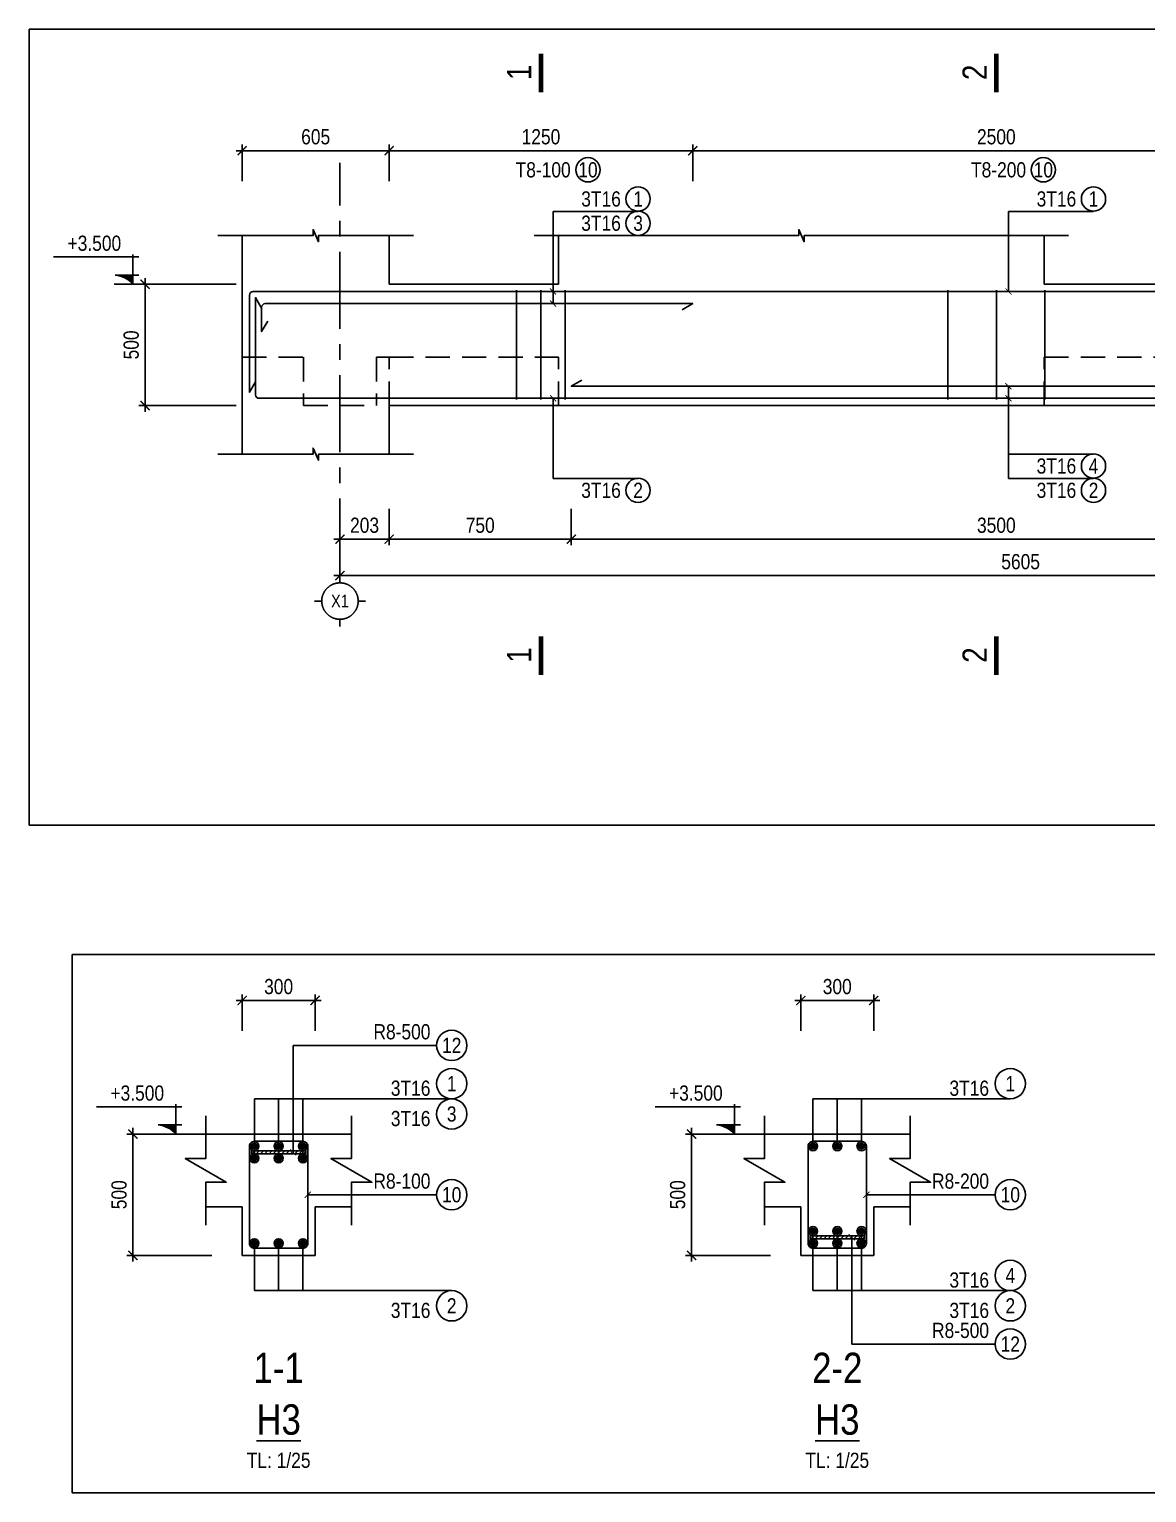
# Model space of a CAD drawing. Header units: millimetres. Extents: x -360107 to 123116000, y -52137 to 86044500.
# Drawn here: x 108370 to 112971, y 106638 to 112666 of the extents above; entities that cross this region are included whole.
import ezdxf
from ezdxf.enums import TextEntityAlignment as Align

# ---------------------------------------------------------------- set-up
doc = ezdxf.new("R2010")
doc.units = ezdxf.units.MM
doc.header["$LTSCALE"] = 100
doc.header["$MEASUREMENT"] = 0
doc.linetypes.add('CENTER', pattern=[50.8, 31.75, -6.35, 6.35, -6.35])
doc.linetypes.add('DASHEDX2', pattern=[1.5, 1, -0.5])
doc.layers.get('Defpoints').update_dxf_attribs({"color": 250})
for name, color, linetype in [('01-GB-Grid', 9, 'CENTER'), ('04-GB-Dim', 146, 'Continuous'), ('05-GB-Hatch', 8, 'Continuous'), ('10-GB-Text', 4, 'Continuous'), ('11-GB-Cao Do', 7, 'Continuous'), ('19-GB-Tie', 210, 'Continuous')]:
    doc.layers.add(name, color=color, linetype=linetype)
for name, color, linetype, lineweight in [('12-GB-Ky Hieu', 232, 'Continuous', 13), ('18-GB-Reinf', 10, 'Continuous', 25), ('20-GB-GC', 145, 'Continuous', 25), ('21-GB-BD', 90, 'Continuous', 25), ('22-GB-NC', 8, 'Continuous', 25), ('23-GB-NS', 9, 'DASHEDX2', 25)]:
    doc.layers.add(name, color=color, linetype=linetype, lineweight=lineweight)
doc.layers.add('29-GB-Defpoints', color=8, linetype='Continuous', plot=False)
doc.styles.add('02-GB-VNI-Helve', font='VNI-Helve-Condense.TTF')
doc.styles.add('kata_text', font='VNI-Helve-Condense.TTF')
doc.styles.add('VNI-Helve', font='VNI-Helve-Condense.TTF')
doc.dimstyles.new('GB 25', dxfattribs={"dimscale": 0.25, "dimtxt": 250, "dimasz": 150, "dimexe": 100, "dimexo": 100, "dimgap": 100, "dimtad": 1, "dimdec": 0, "dimzin": 0, "dimdsep": 46, "dimtxsty": 'VNI-Helve', "dimblk": 'ARCHTICK', "dimcen": 100, "dimdle": 100, "dimclrd": 256, "dimclre": 256, "dimclrt": 71, "dimadec": 0, "dimazin": 0, "dimtfac": 1, "dimtdec": 0, "dimtix": 1, "dimtmove": 0, "dimatfit": 3, "dimfxl": 3.75, "dimtolj": 1, "dimtzin": 0, "dimarcsym": 0})
pattern_1 = [(45, (113066.5, 35129), (-8.8388348, 8.8388348), [])]

# ---------------------------------------------------------------- blocks, each defined once
blk = doc.blocks.new('KH')
for p, q in [((0, 700), (0, 500)), ((-500, 0), (-700, 0)), ((700, 0), (500, 0)), ((0, -500), (0, -700))]:
    blk.add_line(p, q)
at = {"extrusion": (0, 0, -1)}
blk.add_ellipse((0, 0), major_axis=(-500, 0), ratio=1, start_param=-0.000041, end_param=6.283144, dxfattribs=at)
at = {"color": 1, "style": '02-GB-VNI-Helve'}
blk.add_attdef('TRUC', text='', height=350, dxfattribs=at).set_placement((0, 0), align=Align.MIDDLE_CENTER)
blk = doc.blocks.new('_ArchTick')
at = {"color": 0, "linetype": 'ByBlock', "const_width": 0.15}
blk.add_lwpolyline([(-0.5, -0.5), (0.5, 0.5)], dxfattribs=at)
blk = doc.blocks.new('*D350')
at = {"layer": '04-GB-Dim', "lineweight": -2, "transparency": 16777216}
for p, q in [((109851.5, 112040.5), (109851.5, 112190.5)), ((111101.5, 112040.5), (111101.5, 112190.5)), ((109826.5, 112165.5), (111126.5, 112165.5))]:
    blk.add_line(p, q, dxfattribs=at)
at = {"layer": 'Defpoints', "color": 0, "transparency": 16777216}
for p in [(111101.5, 112165.5), (109851.5, 112015.5), (111101.5, 112015.5)]:
    blk.add_point(p, dxfattribs=at)
at = {"layer": '04-GB-Dim', "lineweight": -2, "transparency": 16777216, "xscale": 37.5, "yscale": 37.5, "zscale": 37.5, "rotation": 180}
blk.add_blockref('_ArchTick', (109851.5, 112165.5), dxfattribs=at)
at = {"layer": '04-GB-Dim', "lineweight": -2, "transparency": 16777216, "xscale": 37.5, "yscale": 37.5, "zscale": 37.5}
blk.add_blockref('_ArchTick', (111101.5, 112165.5), dxfattribs=at)
at = {"layer": '04-GB-Dim', "color": 71, "transparency": 16777216, "insert": (110476.5, 112222.4), "char_height": 62.5, "attachment_point": 5, "style": 'VNI-Helve'}
blk.add_mtext('\\A1;1250', dxfattribs=at)
blk = doc.blocks.new('*U675')
at = {"layer": '20-GB-GC', "color": 145}
blk.add_circle((193.5, 31.2), 50, dxfattribs=at)
at = {"layer": '10-GB-Text', "style": '02-GB-VNI-Helve'}
blk.add_attdef('DAIC', text='', height=25, dxfattribs=at).set_placement((297.2, 123.6), align=Align.MIDDLE_LEFT)
blk.add_attdef('DAI', text='', height=62.5, dxfattribs=at).set_placement((122.5, 31.2), align=Align.MIDDLE_RIGHT)
at = {"layer": '10-GB-Text', "color": 141, "style": '02-GB-VNI-Helve'}
blk.add_attdef('A', text='', height=62.5, rotation=360, dxfattribs=at).set_placement((193.5, 31.2), align=Align.MIDDLE_CENTER)
at = {"layer": '10-GB-Text', "style": '02-GB-VNI-Helve'}
blk.add_attdef('DAIO', (297.9, 65.8), '', height=25, dxfattribs=at)
blk = doc.blocks.new('Daucat')
at = {"layer": '12-GB-Ky Hieu', "const_width": 100}
blk.add_lwpolyline([(-800, 0), (0, 0)], dxfattribs=at)
at = {"layer": '12-GB-Ky Hieu', "style": '02-GB-VNI-Helve'}
blk.add_attdef('A', text='', height=500, dxfattribs=at).set_placement((-387, 450), align=Align.MIDDLE)
blk = doc.blocks.new('*D351')
at = {"layer": '04-GB-Dim', "lineweight": -2, "transparency": 16777216}
for p, q in [((111101.5, 112040.5), (111101.5, 112190.5)), ((113601.5, 112040.5), (113601.5, 112190.5)), ((111076.5, 112165.5), (113626.5, 112165.5))]:
    blk.add_line(p, q, dxfattribs=at)
at = {"layer": 'Defpoints', "color": 0, "transparency": 16777216}
for p in [(113601.5, 112165.5), (111101.5, 112015.5), (113601.5, 112015.5)]:
    blk.add_point(p, dxfattribs=at)
at = {"layer": '04-GB-Dim', "lineweight": -2, "transparency": 16777216, "xscale": 37.5, "yscale": 37.5, "zscale": 37.5, "rotation": 180}
blk.add_blockref('_ArchTick', (111101.5, 112165.5), dxfattribs=at)
at = {"layer": '04-GB-Dim', "lineweight": -2, "transparency": 16777216, "xscale": 37.5, "yscale": 37.5, "zscale": 37.5}
blk.add_blockref('_ArchTick', (113601.5, 112165.5), dxfattribs=at)
at = {"layer": '04-GB-Dim', "color": 71, "transparency": 16777216, "insert": (112351.5, 112222.4), "char_height": 62.5, "attachment_point": 5, "style": 'VNI-Helve'}
blk.add_mtext('\\A1;2500', dxfattribs=at)
blk = doc.blocks.new('*D359')
at = {"layer": '04-GB-Dim', "lineweight": -2, "transparency": 16777216}
for p, q in [((109246.5, 112040.5), (109246.5, 112190.5)), ((109851.5, 112040.5), (109851.5, 112190.5)), ((109221.5, 112165.5), (109876.5, 112165.5))]:
    blk.add_line(p, q, dxfattribs=at)
at = {"layer": 'Defpoints', "color": 0, "transparency": 16777216}
for p in [(109851.5, 112165.5), (109246.5, 112015.5), (109851.5, 112015.5)]:
    blk.add_point(p, dxfattribs=at)
at = {"layer": '04-GB-Dim', "lineweight": -2, "transparency": 16777216, "xscale": 37.5, "yscale": 37.5, "zscale": 37.5, "rotation": 180}
blk.add_blockref('_ArchTick', (109246.5, 112165.5), dxfattribs=at)
at = {"layer": '04-GB-Dim', "lineweight": -2, "transparency": 16777216, "xscale": 37.5, "yscale": 37.5, "zscale": 37.5}
blk.add_blockref('_ArchTick', (109851.5, 112165.5), dxfattribs=at)
at = {"layer": '04-GB-Dim', "color": 71, "transparency": 16777216, "insert": (109549, 112222.4), "char_height": 62.5, "attachment_point": 5, "style": 'VNI-Helve'}
blk.add_mtext('\\A1;605', dxfattribs=at)
blk = doc.blocks.new('*D363')
at = {"layer": '04-GB-Dim', "lineweight": -2, "transparency": 16777216}
for p, q in [((109649, 110540.5), (109649, 110390.5)), ((115254, 110540.5), (115254, 110390.5)), ((109624, 110415.5), (115279, 110415.5))]:
    blk.add_line(p, q, dxfattribs=at)
at = {"layer": 'Defpoints', "color": 0, "transparency": 16777216}
for p in [(109649, 110565.5), (115254, 110565.5), (115254, 110415.5)]:
    blk.add_point(p, dxfattribs=at)
at = {"layer": '04-GB-Dim', "lineweight": -2, "transparency": 16777216, "xscale": 37.5, "yscale": 37.5, "zscale": 37.5, "rotation": 180}
blk.add_blockref('_ArchTick', (109649, 110415.5), dxfattribs=at)
at = {"layer": '04-GB-Dim', "lineweight": -2, "transparency": 16777216, "xscale": 37.5, "yscale": 37.5, "zscale": 37.5}
blk.add_blockref('_ArchTick', (115254, 110415.5), dxfattribs=at)
at = {"layer": '04-GB-Dim', "color": 71, "transparency": 16777216, "insert": (112451.5, 110472.4), "char_height": 62.5, "attachment_point": 5, "style": 'VNI-Helve'}
blk.add_mtext('\\A1;5605', dxfattribs=at)
blk = doc.blocks.new('*D364')
at = {"layer": '04-GB-Dim', "lineweight": -2, "transparency": 16777216}
for p, q in [((109649, 110690.5), (109649, 110540.5)), ((109851.5, 110690.5), (109851.5, 110540.5)), ((109624, 110565.5), (109876.5, 110565.5))]:
    blk.add_line(p, q, dxfattribs=at)
at = {"layer": 'Defpoints', "color": 0, "transparency": 16777216}
for p in [(109649, 110715.5), (109851.5, 110715.5), (109851.5, 110565.5)]:
    blk.add_point(p, dxfattribs=at)
at = {"layer": '04-GB-Dim', "lineweight": -2, "transparency": 16777216, "xscale": 37.5, "yscale": 37.5, "zscale": 37.5, "rotation": 180}
blk.add_blockref('_ArchTick', (109649, 110565.5), dxfattribs=at)
at = {"layer": '04-GB-Dim', "lineweight": -2, "transparency": 16777216, "xscale": 37.5, "yscale": 37.5, "zscale": 37.5}
blk.add_blockref('_ArchTick', (109851.5, 110565.5), dxfattribs=at)
at = {"layer": '04-GB-Dim', "color": 71, "transparency": 16777216, "insert": (109750.2, 110622.4), "char_height": 62.5, "attachment_point": 5, "style": 'VNI-Helve'}
blk.add_mtext('\\A1;203', dxfattribs=at)
blk = doc.blocks.new('*D365')
at = {"layer": '04-GB-Dim', "lineweight": -2, "transparency": 16777216}
for p, q in [((109851.5, 110690.5), (109851.5, 110540.5)), ((110601.5, 110690.5), (110601.5, 110540.5)), ((109826.5, 110565.5), (110626.5, 110565.5))]:
    blk.add_line(p, q, dxfattribs=at)
at = {"layer": 'Defpoints', "color": 0, "transparency": 16777216}
for p in [(109851.5, 110715.5), (110601.5, 110715.5), (110601.5, 110565.5)]:
    blk.add_point(p, dxfattribs=at)
at = {"layer": '04-GB-Dim', "lineweight": -2, "transparency": 16777216, "xscale": 37.5, "yscale": 37.5, "zscale": 37.5, "rotation": 180}
blk.add_blockref('_ArchTick', (109851.5, 110565.5), dxfattribs=at)
at = {"layer": '04-GB-Dim', "lineweight": -2, "transparency": 16777216, "xscale": 37.5, "yscale": 37.5, "zscale": 37.5}
blk.add_blockref('_ArchTick', (110601.5, 110565.5), dxfattribs=at)
at = {"layer": '04-GB-Dim', "color": 71, "transparency": 16777216, "insert": (110226.5, 110622.4), "char_height": 62.5, "attachment_point": 5, "style": 'VNI-Helve'}
blk.add_mtext('\\A1;750', dxfattribs=at)
blk = doc.blocks.new('*D366')
at = {"layer": '04-GB-Dim', "lineweight": -2, "transparency": 16777216}
for p, q in [((110601.5, 110690.5), (110601.5, 110540.5)), ((114101.5, 110690.5), (114101.5, 110540.5)), ((110576.5, 110565.5), (114126.5, 110565.5))]:
    blk.add_line(p, q, dxfattribs=at)
at = {"layer": 'Defpoints', "color": 0, "transparency": 16777216}
for p in [(110601.5, 110715.5), (114101.5, 110715.5), (114101.5, 110565.5)]:
    blk.add_point(p, dxfattribs=at)
at = {"layer": '04-GB-Dim', "lineweight": -2, "transparency": 16777216, "xscale": 37.5, "yscale": 37.5, "zscale": 37.5, "rotation": 180}
blk.add_blockref('_ArchTick', (110601.5, 110565.5), dxfattribs=at)
at = {"layer": '04-GB-Dim', "lineweight": -2, "transparency": 16777216, "xscale": 37.5, "yscale": 37.5, "zscale": 37.5}
blk.add_blockref('_ArchTick', (114101.5, 110565.5), dxfattribs=at)
at = {"layer": '04-GB-Dim', "color": 71, "transparency": 16777216, "insert": (112351.5, 110622.4), "char_height": 62.5, "attachment_point": 5, "style": 'VNI-Helve'}
blk.add_mtext('\\A1;3500', dxfattribs=at)
blk = doc.blocks.new('*D381')
at = {"layer": '04-GB-Dim', "lineweight": -2, "transparency": 16777216}
for p, q in [((108846.5, 111090.5), (108846.5, 111640.5)), ((109221.5, 111615.5), (108821.5, 111615.5)), ((109221.5, 111115.5), (108821.5, 111115.5))]:
    blk.add_line(p, q, dxfattribs=at)
at = {"layer": 'Defpoints', "color": 0, "transparency": 16777216}
for p in [(108846.5, 111615.5), (109246.5, 111615.5), (109246.5, 111115.5)]:
    blk.add_point(p, dxfattribs=at)
at = {"layer": '04-GB-Dim', "lineweight": -2, "transparency": 16777216, "xscale": 37.5, "yscale": 37.5, "zscale": 37.5}
for p, rotation in [((108846.5, 111615.5), 90), ((108846.5, 111115.5), 270)]:
    blk.add_blockref('_ArchTick', p, dxfattribs=dict(at, rotation=rotation))
at = {"layer": '04-GB-Dim', "color": 71, "transparency": 16777216, "insert": (108789.6, 111365.5), "char_height": 62.5, "attachment_point": 5, "rotation": 90, "style": 'VNI-Helve'}
blk.add_mtext('\\A1;500', dxfattribs=at)
blk = doc.blocks.new('CAODODAM')
at = {"layer": '11-GB-Cao Do'}
h = blk.add_hatch(color=7, dxfattribs=at)
edge = h.paths.add_edge_path()
edge.add_line((-469, 240), (0, 240))
edge.add_line((0, 240), (0, 0))
edge.add_ellipse((-529, -455), major_axis=(0, 698), ratio=1, start_angle=-49.2955, end_angle=-4.9248)
at = {"layer": '11-GB-Cao Do', "color": 7}
for p, q in [((0, 787), (0, 0)), ((-2091, 720), (160, 720)), ((-469, 240), (160, 240)), ((492, 0), (-492, 0))]:
    blk.add_line(p, q, dxfattribs=at)
at = {"layer": '11-GB-Cao Do', "color": 7, "extrusion": (0, 0, -1)}
blk.add_ellipse((-529, -455), major_axis=(0, 698), ratio=1, start_param=0.085793, end_param=0.860207, dxfattribs=at)
at = {"layer": '11-GB-Cao Do', "color": 7, "style": '02-GB-VNI-Helve'}
blk.add_attdef('2', text='', height=400, dxfattribs=at).set_placement((-1016, 1080), align=Align.MIDDLE)
blk = doc.blocks.new('*U20')
at = {"layer": '22-GB-NC'}
blk.add_lwpolyline([(300.8, 1.4), (65.8, 1.4), (65.8, 113.9), (-64.1, -111.1), (-64.1, 1.4), (-299.2, 1.4)], dxfattribs=at)
blk = doc.blocks.new('MC SAN')
at = {"layer": '21-GB-BD'}
for p, q in [((0, 0), (-50, 0)), ((0, -100), (-50, -100))]:
    blk.add_line(p, q, dxfattribs=at)
at = {"layer": '22-GB-NC', "xscale": 0.2500000000000001, "yscale": 0.2500000000000001, "zscale": 0.2500000000000001, "rotation": 90}
blk.add_blockref('*U20', (-49.6, -50.2), dxfattribs=at)
blk = doc.blocks.new('*U305')
at = {"layer": '19-GB-Tie'}
blk.add_lwpolyline([(0, -20), (200, -20, 0.414214), (220, 0), (220, 400, 0.414214), (200, 420), (0, 420, 0.414214), (-20, 400), (-20, 0, 0.414214)], format="xyb", close=True, dxfattribs=at)
blk = doc.blocks.new('So hieu thep')
at = {"layer": '20-GB-GC', "color": 145}
blk.add_circle((0, 0), 200, dxfattribs=at)
at = {"layer": '10-GB-Text', "color": 141, "style": '02-GB-VNI-Helve'}
blk.add_attdef('A', text='', height=200, dxfattribs=at).set_placement((0, 0), align=Align.MIDDLE_CENTER)
blk = doc.blocks.new('CHAM THEP')
at = {"layer": '18-GB-Reinf'}
h = blk.add_hatch(color=256, dxfattribs=at)
h.dxf.hatch_style = 1
edge = h.paths.add_edge_path()
edge.add_arc((0, 0), 12.3, 0, 360)
blk.add_circle((0, 0), 12.3, dxfattribs=at)
blk = doc.blocks.new('*D382')
at = {"layer": '04-GB-Dim', "lineweight": -2, "transparency": 16777216}
for p, q in [((109246.5, 108540.5), (109246.5, 108690.5)), ((109546.5, 108540.5), (109546.5, 108690.5)), ((109221.5, 108665.5), (109571.5, 108665.5))]:
    blk.add_line(p, q, dxfattribs=at)
at = {"layer": 'Defpoints', "color": 0, "transparency": 16777216}
for p in [(109546.5, 108665.5), (109246.5, 108515.5), (109546.5, 108515.5)]:
    blk.add_point(p, dxfattribs=at)
at = {"layer": '04-GB-Dim', "lineweight": -2, "transparency": 16777216, "xscale": 37.5, "yscale": 37.5, "zscale": 37.5, "rotation": 180}
blk.add_blockref('_ArchTick', (109246.5, 108665.5), dxfattribs=at)
at = {"layer": '04-GB-Dim', "lineweight": -2, "transparency": 16777216, "xscale": 37.5, "yscale": 37.5, "zscale": 37.5}
blk.add_blockref('_ArchTick', (109546.5, 108665.5), dxfattribs=at)
at = {"layer": '04-GB-Dim', "color": 71, "transparency": 16777216, "insert": (109396.5, 108722.4), "char_height": 62.5, "attachment_point": 5, "style": 'VNI-Helve'}
blk.add_mtext('\\A1;300', dxfattribs=at)
blk = doc.blocks.new('*D383')
at = {"layer": '04-GB-Dim', "lineweight": -2, "transparency": 16777216}
for p, q in [((108796.5, 107590.5), (108796.5, 108140.5)), ((109121.5, 108115.5), (108771.5, 108115.5)), ((109121.5, 107615.5), (108771.5, 107615.5))]:
    blk.add_line(p, q, dxfattribs=at)
at = {"layer": 'Defpoints', "color": 0, "transparency": 16777216}
for p in [(108796.5, 108115.5), (109146.5, 108115.5), (109146.5, 107615.5)]:
    blk.add_point(p, dxfattribs=at)
at = {"layer": '04-GB-Dim', "lineweight": -2, "transparency": 16777216, "xscale": 37.5, "yscale": 37.5, "zscale": 37.5}
for p, rotation in [((108796.5, 108115.5), 90), ((108796.5, 107615.5), 270)]:
    blk.add_blockref('_ArchTick', p, dxfattribs=dict(at, rotation=rotation))
at = {"layer": '04-GB-Dim', "color": 71, "transparency": 16777216, "insert": (108739.6, 107865.5), "char_height": 62.5, "attachment_point": 5, "rotation": 90, "style": 'VNI-Helve'}
blk.add_mtext('\\A1;500', dxfattribs=at)
blk = doc.blocks.new('kata_block_TD')
at = {"color": 3, "lineweight": 25, "style": 'kata_text'}
blk.add_attdef('SSCALE', text='', height=2.5, dxfattribs=at).set_placement((0, -5), align=Align.CENTER)
at = {"layer": '10-GB-Text', "color": 4, "linetype": 'ByBlock', "lineweight": -2, "style": 'kata_text'}
for tag, p in [('SECTDET2', (0, 8.97)), ('SECTDET1', (0, 0.47))]:
    blk.add_attdef(tag, text='', height=5, dxfattribs=at).set_placement(p, align=Align.CENTER)
blk = doc.blocks.new('CAO DO DAM 2')
at = {"layer": '11-GB-Cao Do'}
h = blk.add_hatch(color=7, dxfattribs=at)
edge = h.paths.add_edge_path()
edge.add_line((405.4, -120), (522.7, -120))
edge.add_line((522.7, -120), (522.7, -180))
edge.add_ellipse((390.5, -293.8), major_axis=(-0.1, 174.5), ratio=1, start_angle=-49.29549, end_angle=-4.9248)
at = {"layer": '11-GB-Cao Do', "color": 7}
for p, q in [((0, 0), (562.7, 0)), ((522.7, 16.7), (522.7, -180)), ((645.7, -180), (399.7, -180)), ((405.4, -120), (562.7, -120))]:
    blk.add_line(p, q, dxfattribs=at)
at = {"layer": '11-GB-Cao Do', "color": 7, "extrusion": (0, 0, -1)}
blk.add_ellipse((390.5, -293.8), major_axis=(0, 174.5), ratio=1, start_param=0.085793, end_param=0.860207, dxfattribs=at)
at = {"layer": '11-GB-Cao Do', "color": 7, "style": '02-GB-VNI-Helve'}
for tag, p in [('5', (268.6, 734.3)), ('4', (268.6, 573.2)), ('3', (268.6, 412.1)), ('1', (268.6, 251.1)), ('2', (268.6, 90))]:
    blk.add_attdef(tag, text='', height=100, dxfattribs=at).set_placement(p, align=Align.MIDDLE)
blk = doc.blocks.new('*D384')
at = {"layer": '04-GB-Dim', "lineweight": -2, "transparency": 16777216}
for p, q in [((111546.5, 108540.5), (111546.5, 108690.5)), ((111846.5, 108540.5), (111846.5, 108690.5)), ((111521.5, 108665.5), (111871.5, 108665.5))]:
    blk.add_line(p, q, dxfattribs=at)
at = {"layer": 'Defpoints', "color": 0, "transparency": 16777216}
for p in [(111846.5, 108665.5), (111546.5, 108515.5), (111846.5, 108515.5)]:
    blk.add_point(p, dxfattribs=at)
at = {"layer": '04-GB-Dim', "lineweight": -2, "transparency": 16777216, "xscale": 37.5, "yscale": 37.5, "zscale": 37.5, "rotation": 180}
blk.add_blockref('_ArchTick', (111546.5, 108665.5), dxfattribs=at)
at = {"layer": '04-GB-Dim', "lineweight": -2, "transparency": 16777216, "xscale": 37.5, "yscale": 37.5, "zscale": 37.5}
blk.add_blockref('_ArchTick', (111846.5, 108665.5), dxfattribs=at)
at = {"layer": '04-GB-Dim', "color": 71, "transparency": 16777216, "insert": (111696.5, 108722.4), "char_height": 62.5, "attachment_point": 5, "style": 'VNI-Helve'}
blk.add_mtext('\\A1;300', dxfattribs=at)
blk = doc.blocks.new('*D385')
at = {"layer": '04-GB-Dim', "lineweight": -2, "transparency": 16777216}
for p, q in [((111096.5, 107590.5), (111096.5, 108140.5)), ((111421.5, 108115.5), (111071.5, 108115.5)), ((111421.5, 107615.5), (111071.5, 107615.5))]:
    blk.add_line(p, q, dxfattribs=at)
at = {"layer": 'Defpoints', "color": 0, "transparency": 16777216}
for p in [(111096.5, 108115.5), (111446.5, 108115.5), (111446.5, 107615.5)]:
    blk.add_point(p, dxfattribs=at)
at = {"layer": '04-GB-Dim', "lineweight": -2, "transparency": 16777216, "xscale": 37.5, "yscale": 37.5, "zscale": 37.5}
for p, rotation in [((111096.5, 108115.5), 90), ((111096.5, 107615.5), 270)]:
    blk.add_blockref('_ArchTick', p, dxfattribs=dict(at, rotation=rotation))
at = {"layer": '04-GB-Dim', "color": 71, "transparency": 16777216, "insert": (111039.6, 107865.5), "char_height": 62.5, "attachment_point": 5, "rotation": 90, "style": 'VNI-Helve'}
blk.add_mtext('\\A1;500', dxfattribs=at)

msp = doc.modelspace()

# ---------------------------------------------------------------- hatches: boundary and pattern name
at = {"layer": '05-GB-Hatch'}
h = msp.add_hatch(dxfattribs=at)
h.set_pattern_fill('ANSI31', color=256, scale=100, style=0)
h.set_pattern_definition(pattern_1)
h.paths.add_polyline_path([(109285, 108034.5), (109508, 108034.5), (109508, 108046.5), (109285, 108046.5)])
h = msp.add_hatch(dxfattribs=at)
h.set_pattern_fill('ANSI31', color=256, scale=100, style=0)
h.set_pattern_definition(pattern_1)
h.paths.add_polyline_path([(111585, 107684.5), (111808, 107684.5), (111808, 107696.5), (111585, 107696.5)])

# ---------------------------------------------------------------- linework, layer by layer
at = {"layer": '01-GB-Grid', "ltscale": 0.1}
msp.add_line((109649, 110415.5), (109649, 112115.5), dxfattribs=at)
at = {"layer": '05-GB-Hatch'}
for points in [[(109285, 108034.5), (109508, 108034.5), (109508, 108046.5), (109285, 108046.5)], [(111585, 107684.5), (111808, 107684.5), (111808, 107696.5), (111585, 107696.5)]]:
    msp.add_lwpolyline(points, close=True, dxfattribs=at)
at = {"layer": '18-GB-Reinf'}
for points in [[(109301.5, 111213.8), (109276.5, 111170.5), (109276.5, 111570.5, -0.414214), (109291.5, 111585.5), (109851.5, 111585.5), (114851.5, 111585.5), (115456.5, 111585.5), (120456.5, 111585.5), (121061.5, 111585.5), (126061.5, 111585.5), (126621.5, 111585.5, -0.414214), (126636.5, 111570.5), (126636.5, 111170.5), (126611.5, 111213.8)], [(109326.5, 111517.2), (109301.5, 111560.5), (109301.5, 111160.5, 0.414214), (109316.5, 111145.5), (109851.5, 111145.5), (114851.5, 111145.5), (115456.5, 111145.5), (120456.5, 111145.5), (121061.5, 111145.5), (126061.5, 111145.5), (126596.5, 111145.5, 0.414214), (126611.5, 111160.5), (126611.5, 111560.5), (126586.5, 111517.2)], [(109351.5, 111463.8), (109326.5, 111420.5), (109326.5, 111520.5, -0.414214), (109341.5, 111535.5), (109851.5, 111535.5), (111101.5, 111535.5), (111058.2, 111510.5)], [(109351.5, 111463.8), (109326.5, 111420.5), (109326.5, 111520.5, -0.414214), (109341.5, 111535.5), (109851.5, 111535.5), (111101.5, 111535.5), (111058.2, 111510.5)]]:
    msp.add_lwpolyline(points, format="xyb", dxfattribs=at)
msp.add_lwpolyline([(110644.8, 111220.5), (110601.5, 111195.5), (114101.5, 111195.5), (114058.2, 111220.5)], dxfattribs=at)
at = {"layer": '19-GB-Tie'}
for points in [[(110376.5, 111140.5), (110376.5, 111590.5)], [(110476.5, 111140.5), (110476.5, 111590.5)], [(110576.5, 111140.5), (110576.5, 111590.5)], [(112151.5, 111140.5), (112151.5, 111590.5)], [(112351.5, 111140.5), (112351.5, 111590.5)], [(112551.5, 111140.5), (112551.5, 111590.5)]]:
    msp.add_lwpolyline(points, dxfattribs=at)
at = {"layer": '21-GB-BD'}
for p, q in [((109246.5, 110915.5), (109246.5, 111815.5)), ((109851.5, 111615.5), (109851.5, 111815.5)), ((110549, 111615.5), (110549, 111815.5)), ((112549, 111615.5), (112549, 111815.5)), ((109851.5, 111615.5), (110549, 111615.5)), ((112549, 111615.5), (114851.5, 111615.5)), ((109851.5, 111115.5), (114851.5, 111115.5)), ((109851.5, 111115.5), (109851.5, 110915.5)), ((109246.5, 108115.5), (109546.5, 108115.5)), ((111546.5, 108115.5), (111846.5, 108115.5)), ((109246.5, 107615.5), (109246.5, 107815.5)), ((109546.5, 107615.5), (109546.5, 107815.5)), ((111546.5, 107615.5), (111546.5, 107815.5)), ((111846.5, 107615.5), (111846.5, 107815.5)), ((109246.5, 107615.5), (109546.5, 107615.5)), ((111546.5, 107615.5), (111846.5, 107615.5))]:
    msp.add_line(p, q, dxfattribs=at)
at = {"layer": '22-GB-NC'}
for points in [[(109146.5, 111815.5), (109538, 111815.5), (109538, 111840.5), (109560, 111790.5), (109560, 111815.5), (109951.5, 111815.5)], [(110449, 111815.5), (111538, 111815.5), (111538, 111840.5), (111560, 111790.5), (111560, 111815.5), (112649, 111815.5)], [(109146.5, 110915.5), (109538, 110915.5), (109538, 110940.5), (109560, 110890.5), (109560, 110915.5), (109951.5, 110915.5)]]:
    msp.add_lwpolyline(points, dxfattribs=at)
at = {"layer": '23-GB-NS'}
for p, q in [((109246.5, 111315.5), (109499, 111315.5)), ((109499, 111315.5), (109499, 111115.5)), ((109799, 111315.5), (109851.5, 111315.5)), ((109799, 111315.5), (109799, 111115.5)), ((109851.5, 111315.5), (110549, 111315.5)), ((109851.5, 111115.5), (109851.5, 111315.5)), ((110549, 111115.5), (110549, 111315.5)), ((112549, 111315.5), (114851.5, 111315.5)), ((112549, 111115.5), (112549, 111315.5)), ((109499, 111115.5), (109799, 111115.5))]:
    msp.add_line(p, q, dxfattribs=at)
at = {"layer": '29-GB-Defpoints', "linetype": 'Continuous'}
msp.add_lwpolyline([(108369.8, 109388.2), (126866.5, 109388.2), (126866.5, 112665.5), (108369.8, 112665.5)], close=True, dxfattribs=at)
at = {"layer": '29-GB-Defpoints'}
msp.add_lwpolyline([(108546.5, 106638.2), (114871.5, 106638.2), (114871.5, 108854.3), (108546.5, 108854.3)], close=True, dxfattribs=at)

# ---------------------------------------------------------------- block references
at = {"layer": '01-GB-Grid', "xscale": 0.15, "yscale": 0.15, "zscale": 0.15}
msp.add_blockref('KH', (109649, 110310.5), dxfattribs=at).add_auto_attribs({'TRUC': 'X1'})
at = {"layer": '04-GB-Dim', "xscale": 0.2, "yscale": 0.2, "zscale": 0.2, "rotation": 89.99999999999991}
for p, values in [((110476.5, 110165.5), {'A': '1'}), ((112351.5, 110165.5), {'A': '2'})]:
    msp.add_blockref('Daucat', p, dxfattribs=at).add_auto_attribs(values)
at = {"layer": '04-GB-Dim', "xscale": 0.3125, "yscale": 0.3125}
for p in [(110109, 107865.5), (112409, 107865.5)]:
    msp.add_blockref('So hieu thep', p, dxfattribs=at).add_auto_attribs({'A': '10'})
at = {"layer": '10-GB-Text', "xscale": 0.3125, "yscale": 0.3125}
for p, values in [((110109, 108480.5), {'A': '12'}), ((110109, 108323), {'A': '1'}), ((112409, 108323), {'A': '1'}), ((110109, 108198), {'A': '3'}), ((112409, 107533), {'A': '4'}), ((110109, 107408), {'A': '2'}), ((112409, 107408), {'A': '2'}), ((112409, 107250.5), {'A': '12'})]:
    msp.add_blockref('So hieu thep', p, dxfattribs=at).add_auto_attribs(values)
at = {"layer": '10-GB-Text'}
ref = msp.add_blockref('CAO DO DAM 2', (108646.5, 108228), dxfattribs=dict(at, xscale=0.625, yscale=0.625, zscale=0.625))
ref.add_attrib('2', '+3.500', dxfattribs={"layer": '11-GB-Cao Do', "color": 7, "height": 62.5, "style": '02-GB-VNI-Helve'}).set_placement((108814.4, 108284.3), align=Align.MIDDLE)
ref = msp.add_blockref('CAO DO DAM 2', (110946.5, 108228), dxfattribs=dict(at, xscale=0.625, yscale=0.625, zscale=0.625))
ref.add_attrib('2', '+3.500', dxfattribs={"layer": '11-GB-Cao Do', "color": 7, "height": 62.5, "style": '02-GB-VNI-Helve'}).set_placement((111114.4, 108284.3), align=Align.MIDDLE)
ref = msp.add_blockref('kata_block_TD', (109396.5, 106865.5), dxfattribs=dict(at, xscale=25, yscale=25, zscale=25))
ref.add_attrib('SECTDET1', '%%UH3', dxfattribs={"linetype": 'ByBlock', "lineweight": -2, "height": 125, "style": 'kata_text'}).set_placement((109396.5, 106877.3), align=Align.CENTER)
ref.add_attrib('SECTDET2', '1-1', dxfattribs={"color": 1, "linetype": 'ByBlock', "lineweight": -2, "height": 125, "style": 'kata_text'}).set_placement((109396.5, 107089.8), align=Align.CENTER)
ref.add_attrib('SSCALE', 'TL: 1/25', dxfattribs={"layer": '0', "color": 3, "lineweight": 25, "height": 62.5, "style": 'kata_text'}).set_placement((109396.5, 106740.5), align=Align.CENTER)
ref = msp.add_blockref('kata_block_TD', (111696.5, 106865.5), dxfattribs=dict(at, xscale=25, yscale=25, zscale=25))
ref.add_attrib('SECTDET1', '%%UH3', dxfattribs={"linetype": 'ByBlock', "lineweight": -2, "height": 125, "style": 'kata_text'}).set_placement((111696.5, 106877.3), align=Align.CENTER)
ref.add_attrib('SECTDET2', '2-2', dxfattribs={"color": 1, "linetype": 'ByBlock', "lineweight": -2, "height": 125, "style": 'kata_text'}).set_placement((111696.5, 107089.8), align=Align.CENTER)
ref.add_attrib('SSCALE', 'TL: 1/25', dxfattribs={"layer": '0', "color": 3, "lineweight": 25, "height": 62.5, "style": 'kata_text'}).set_placement((111696.5, 106740.5), align=Align.CENTER)
at = {"layer": '11-GB-Cao Do', "xscale": 0.15625, "yscale": 0.15625, "zscale": 0.15625}
msp.add_blockref('CAODODAM', (108796.5, 111615.5), dxfattribs=at).add_auto_attribs({'2': '+3.500'})
at = {"layer": '12-GB-Ky Hieu', "xscale": 0.2, "yscale": 0.2, "zscale": 0.2, "rotation": 89.99999999999991}
for p, values in [((110476.5, 112565.5), {'A': '1'}), ((112351.5, 112565.5), {'A': '2'})]:
    msp.add_blockref('Daucat', p, dxfattribs=at).add_auto_attribs(values)
at = {"layer": '18-GB-Reinf'}
for p in [(109296.5, 108065.5), (109396.5, 108065.5), (109496.5, 108065.5), (111596.5, 108065.5), (111696.5, 108065.5), (111796.5, 108065.5), (109296.5, 108015.5), (109396.5, 108015.5), (109496.5, 108015.5), (111596.5, 107715.5), (111696.5, 107715.5), (111796.5, 107715.5), (109296.5, 107665.5), (109396.5, 107665.5), (109496.5, 107665.5), (111596.5, 107665.5), (111696.5, 107665.5), (111796.5, 107665.5)]:
    msp.add_blockref('CHAM THEP', p, dxfattribs=at)
at = {"layer": '19-GB-Tie'}
for p, values in [((110476.5, 112055.5), {'A': '10', 'DAI': 'T8-100'}), ((112351.5, 112055.5), {'A': '10', 'DAI': 'T8-200'}), ((110683, 111935.5), {'A': '1', 'DAI': '3T16'}), ((112558, 111935.5), {'A': '1', 'DAI': '3T16'}), ((110683, 111835.5), {'A': '3', 'DAI': '3T16'}), ((112558, 110835.5), {'A': '4', 'DAI': '3T16'}), ((110683, 110735.5), {'A': '2', 'DAI': '3T16'}), ((112558, 110735.5), {'A': '2', 'DAI': '3T16'})]:
    msp.add_blockref('*U675', p, dxfattribs=at).add_auto_attribs(values)
for p in [(109296.5, 107665.5), (111596.5, 107665.5)]:
    msp.add_blockref('*U305', p, dxfattribs=at)
at = {"layer": '21-GB-BD', "xscale": 3, "yscale": 3}
for p in [(109246.5, 108115.5), (111546.5, 108115.5)]:
    msp.add_blockref('MC SAN', p, dxfattribs=at)
at = {"layer": '21-GB-BD', "xscale": 3, "yscale": 3, "rotation": 179.9999999662073}
for p in [(109546.5, 107815.5), (111846.5, 107815.5)]:
    msp.add_blockref('MC SAN', p, dxfattribs=at)

# ---------------------------------------------------------------- texts
at = {"layer": '10-GB-Text', "color": 2, "style": '02-GB-VNI-Helve'}
for s, p in [('R8-500', (110021.5, 108505.5)), ('3T16', (110021.5, 108273)), ('3T16', (112321.5, 108273)), ('3T16', (110021.5, 108148)), ('R8-100', (110021.5, 107890.5)), ('R8-200', (112321.5, 107890.5)), ('3T16', (112321.5, 107483)), ('3T16', (110021.5, 107358)), ('3T16', (112321.5, 107358)), ('R8-500', (112321.5, 107275.5))]:
    msp.add_text(s, height=62.5, dxfattribs=at).set_placement(p, align=Align.RIGHT)

# ---------------------------------------------------------------- dimensions: what is measured, and where the dimension line sits
at = {"layer": '04-GB-Dim'}
for base, p1, p2, picture, middle in [((109851.5, 112165.5), (109246.5, 112015.5), (109851.5, 112015.5), '*D359', (109549, 112222.4)), ((111101.5, 112165.5), (109851.5, 112015.5), (111101.5, 112015.5), '*D350', (110476.5, 112222.4)), ((113601.5, 112165.5), (111101.5, 112015.5), (113601.5, 112015.5), '*D351', (112351.5, 112222.4)), ((109851.5, 110565.5), (109649, 110715.5), (109851.5, 110715.5), '*D364', (109750.25, 110622.4166667)), ((110601.5, 110565.5), (109851.5, 110715.5), (110601.5, 110715.5), '*D365', (110226.5, 110622.4)), ((114101.5, 110565.5), (110601.5, 110715.5), (114101.5, 110715.5), '*D366', (112351.5, 110622.4)), ((115254, 110415.5), (109649, 110565.5), (115254, 110565.5), '*D363', (112451.5, 110472.4))]:
    dim = msp.add_linear_dim(base=base, p1=p1, p2=p2, dimstyle='GB 25', dxfattribs=at)
    dim.commit()
    dim.dimension.update_dxf_attribs({"geometry": picture, "text_midpoint": middle})
dim = msp.add_linear_dim(base=(108846.5, 111615.5), p1=(109246.5, 111115.5), p2=(109246.5, 111615.5), angle=90, dimstyle='GB 25', dxfattribs=at)
dim.commit()
dim.dimension.update_dxf_attribs({"geometry": '*D381', "text_midpoint": (108789.6, 111365.5)})
for p1, p2, distance, picture, middle in [((109246.5, 108515.5), (109546.5, 108515.5), 150, '*D382', (109396.5, 108722.4)), ((111546.5, 108515.5), (111846.5, 108515.5), 150, '*D384', (111696.5, 108722.4)), ((109146.5, 107615.5), (109146.5, 108115.5), 350, '*D383', (108739.6, 107865.5)), ((111446.5, 107615.5), (111446.5, 108115.5), 350, '*D385', (111039.6, 107865.5))]:
    dim = msp.add_aligned_dim(p1=p1, p2=p2, distance=distance, dimstyle='GB 25', dxfattribs=at)
    dim.commit()
    dim.dimension.update_dxf_attribs({"geometry": picture, "text_midpoint": middle})

# ---------------------------------------------------------------- leaders
for points, override in [([(110526.5, 111585.5), (110526.5, 111915.5), (110876.5, 111915.5)], {"dimasz": 100, "dimldrblk": 'ArchTick'}), ([(112401.5, 111585.5), (112401.5, 111915.5), (112751.5, 111915.5)], {"dimasz": 100, "dimldrblk": 'ArchTick'}), ([(110526.5, 111535.5), (110526.5, 111815.5), (110876.5, 111815.5)], {"dimasz": 100, "dimldrblk": 'ArchTick'}), ([(112401.5, 111195.5), (112401.5, 110915.5), (112751.5, 110915.5)], {"dimasz": 100, "dimldrblk": 'ArchTick'}), ([(110526.5, 111145.5), (110526.5, 110815.5), (110876.5, 110815.5)], {"dimasz": 100, "dimldrblk": 'ArchTick'}), ([(112401.5, 111145.5), (112401.5, 110815.5), (112751.5, 110815.5)], {"dimasz": 100, "dimldrblk": 'ArchTick'}), ([(109456.5, 108040.5), (109456.5, 108480.5), (110046.5, 108480.5)], {"dimasz": 100, "dimldrblk": 'ArchTick'}), ([(109296.5, 108065.5), (109296.5, 108260.5), (110109, 108260.5)], {"dimasz": 150, "dimldrblk": 'Origin'}), ([(109296.5, 108015.5), (109296.5, 108260.5), (110109, 108260.5)], {"dimasz": 150, "dimldrblk": 'Origin'}), ([(109396.5, 108065.5), (109396.5, 108260.5), (110109, 108260.5)], {"dimasz": 150, "dimldrblk": 'Origin'}), ([(109396.5, 108015.5), (109396.5, 108260.5), (110109, 108260.5)], {"dimasz": 150, "dimldrblk": 'Origin'}), ([(109496.5, 108065.5), (109496.5, 108260.5), (110109, 108260.5)], {"dimasz": 150, "dimldrblk": 'Origin'}), ([(109496.5, 108015.5), (109496.5, 108260.5), (110109, 108260.5)], {"dimasz": 150, "dimldrblk": 'Origin'}), ([(111596.5, 108065.5), (111596.5, 108260.5), (112409, 108260.5)], {"dimasz": 150, "dimldrblk": 'Origin'}), ([(111696.5, 108065.5), (111696.5, 108260.5), (112409, 108260.5)], {"dimasz": 150, "dimldrblk": 'Origin'}), ([(111796.5, 108065.5), (111796.5, 108260.5), (112409, 108260.5)], {"dimasz": 150, "dimldrblk": 'Origin'}), ([(109516.5, 107865.5), (109566.5, 107865.5), (110046.5, 107865.5)], {"dimasz": 100, "dimldrblk": 'ArchTick'}), ([(111816.5, 107865.5), (111866.5, 107865.5), (112346.5, 107865.5)], {"dimasz": 100, "dimldrblk": 'ArchTick'}), ([(111596.5, 107715.5), (111596.5, 107470.5), (112409, 107470.5)], {"dimasz": 150, "dimldrblk": 'Origin'}), ([(111696.5, 107715.5), (111696.5, 107470.5), (112409, 107470.5)], {"dimasz": 150, "dimldrblk": 'Origin'}), ([(111796.5, 107715.5), (111796.5, 107470.5), (112409, 107470.5)], {"dimasz": 150, "dimldrblk": 'Origin'}), ([(109296.5, 107665.5), (109296.5, 107470.5), (110109, 107470.5)], {"dimasz": 150, "dimldrblk": 'Origin'}), ([(109396.5, 107665.5), (109396.5, 107470.5), (110109, 107470.5)], {"dimasz": 150, "dimldrblk": 'Origin'}), ([(109496.5, 107665.5), (109496.5, 107470.5), (110109, 107470.5)], {"dimasz": 150, "dimldrblk": 'Origin'}), ([(111596.5, 107665.5), (111596.5, 107470.5), (112409, 107470.5)], {"dimasz": 150, "dimldrblk": 'Origin'}), ([(111696.5, 107665.5), (111696.5, 107470.5), (112409, 107470.5)], {"dimasz": 150, "dimldrblk": 'Origin'}), ([(111756.5, 107690.5), (111756.5, 107250.5), (112346.5, 107250.5)], {"dimasz": 100, "dimldrblk": 'ArchTick'}), ([(111796.5, 107665.5), (111796.5, 107470.5), (112409, 107470.5)], {"dimasz": 150, "dimldrblk": 'Origin'})]:
    msp.add_leader(points, dimstyle='GB 25', override=override, dxfattribs=at)

doc.saveas('drawing.dxf')
